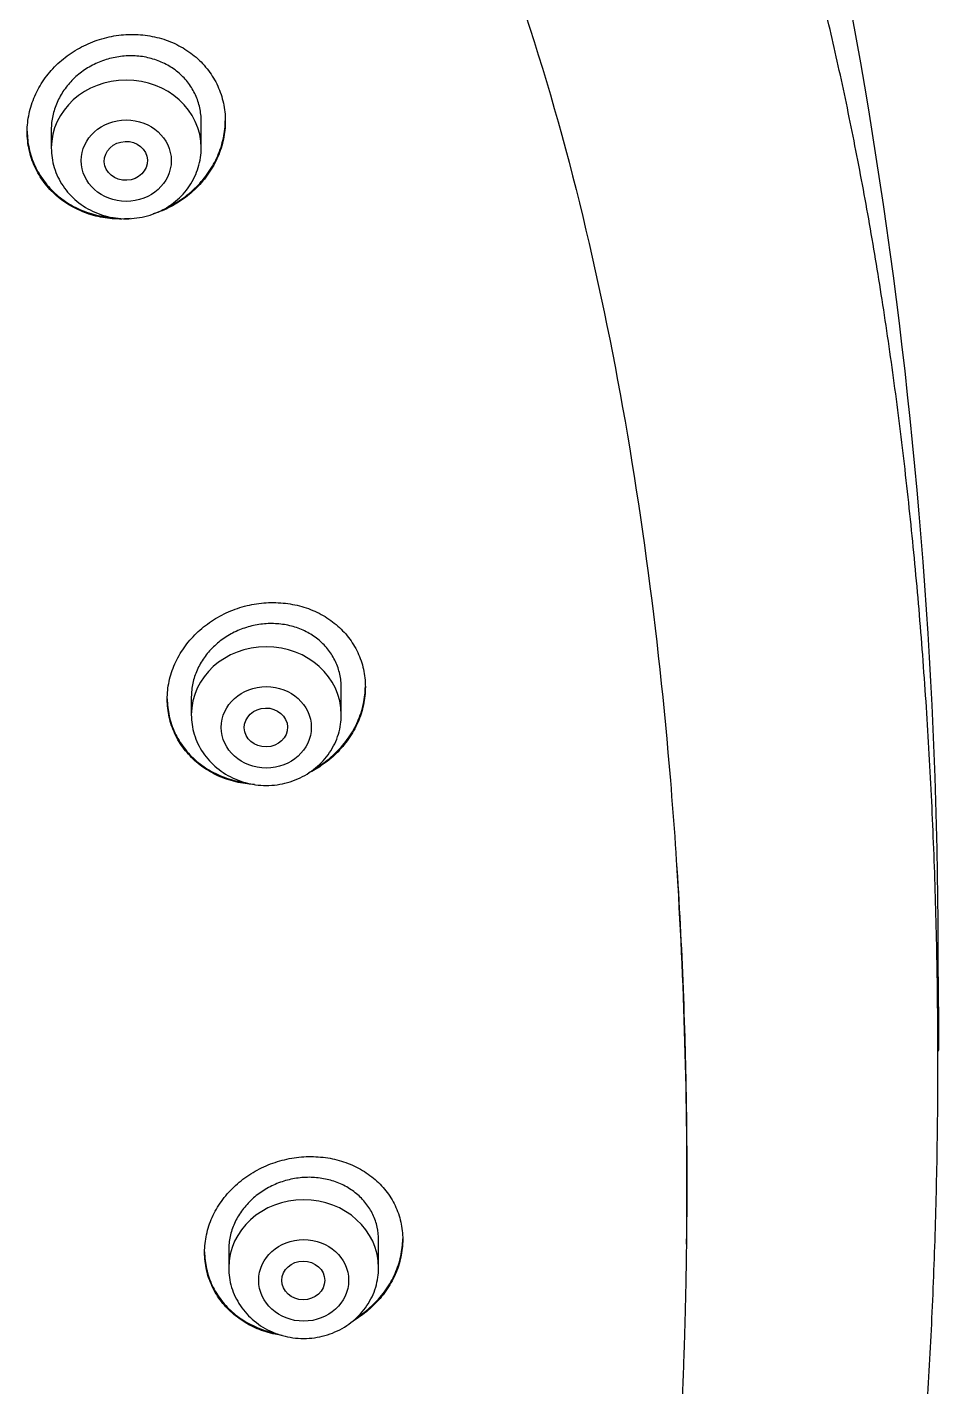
# Model space of a CAD drawing. Header units: millimetres. Extents: x 976 to 9349, y -1578 to 2211.
# Drawn here: x 4602.861 to 4604.563, y 638.925 to 641.465 of the extents above; entities that cross this region are included whole.
import ezdxf

# ---------------------------------------------------------------- set-up
doc = ezdxf.new("R2010")
doc.units = ezdxf.units.MM
doc.layers.add('Wbudowane', color=175, linetype='Continuous')

# ---------------------------------------------------------------- blocks, each defined once
blk = doc.blocks.new('Z$W@#21058')
for p, q in [((23.9837, 139.9491), (23.9837, 139.9987)), ((23.7037, 139.984), (23.7037, 139.9491)), ((24.2452, 138.8905), (24.2452, 138.9411)), ((23.9652, 138.9242), (23.9652, 138.8905)), ((24.035, 137.891), (24.035, 137.8574)), ((24.315, 137.8574), (24.315, 137.9087))]:
    blk.add_line(p, q)
for centre, radius, start, end in [((15.6115, 138.4339), 9.7487, 359.89014, 16.73548), ((15.0757, 138.2665), 10.2855, 359.99685, 0.82854), ((18.3961, 138.0355), 6.9689, 1.89402, 1.89442)]:
    blk.add_arc(centre, radius, start, end)
for centre in [(23.8437, 139.9491), (24.1052, 138.8905), (24.175, 137.8574)]:
    blk.add_ellipse(centre, major_axis=(-0.14, 0), ratio=0.906308, start_param=3.141593, end_param=6.283185)
for centre, major_axis, ratio in [((23.8437, 139.9254), (-0.084, 0), 0.906308), ((23.843, 139.925), (-0.0403, -0.0017), 0.901335), ((24.1052, 138.8668), (-0.084, 0), 0.906308), ((24.1045, 138.8666), (-0.0404, -0.0009), 0.89891), ((24.175, 137.8337), (-0.084, 0), 0.906308), ((24.1742, 137.8337), (-0.0402, 0), 0.898182)]:
    blk.add_ellipse(centre, major_axis=major_axis, ratio=ratio)
for points, degree, knots in [([(24.8134, 135.3152), (24.8299, 135.3488), (24.8577, 135.4079), (24.903, 135.5106), (24.945, 135.6144), (24.9866, 135.7248), (25.0258, 135.8384), (25.0636, 135.9572), (25.0994, 136.0804), (25.1334, 136.2086), (25.1653, 136.3418), (25.1953, 136.4802), (25.2231, 136.6237), (25.2487, 136.7723), (25.272, 136.9262), (25.2928, 137.085), (25.311, 137.2487), (25.3265, 137.4167), (25.3392, 137.5888), (25.349, 137.7642), (25.3557, 137.9422), (25.3594, 138.1219), (25.3599, 138.3023), (25.3573, 138.4825), (25.3515, 138.6614), (25.3427, 138.8381), (25.3309, 139.0118), (25.3162, 139.1817), (25.2988, 139.3474), (25.2787, 139.5084), (25.2561, 139.6644), (25.231, 139.8153), (25.2037, 139.9609), (25.1743, 140.1013), (25.1427, 140.2365), (25.1091, 140.3667), (25.0736, 140.4918), (25.0363, 140.6121), (24.9972, 140.7277), (24.9563, 140.8388), (24.9137, 140.9456), (24.8694, 141.0484), (24.8235, 141.147), (24.7758, 141.2422), (24.7268, 141.3333), (24.6754, 141.422), (24.6237, 141.5056), (24.5683, 141.5886), (24.5347, 141.6362), (24.5147, 141.6635)], 3, [0, 0, 0, 0, 0.015328, 0.032003, 0.04915, 0.066822, 0.085085, 0.103921, 0.123405, 0.143553, 0.164377, 0.185929, 0.208198, 0.231213, 0.254939, 0.279422, 0.304569, 0.330392, 0.35677, 0.383669, 0.410932, 0.438468, 0.466116, 0.493711, 0.521135, 0.548203, 0.574851, 0.600926, 0.626403, 0.651177, 0.675248, 0.698572, 0.721161, 0.742992, 0.764128, 0.784529, 0.804276, 0.823364, 0.841825, 0.859738, 0.877072, 0.893907, 0.910284, 0.926216, 0.941751, 0.956935, 0.971793, 0.986369, 1, 1, 1, 1]), ([(24.1719, 141.0698), (24.3154, 140.8588), (24.5544, 140.3764), (24.7648, 139.595), (24.8577, 138.8851), (24.882, 138.4481), (24.8867, 138.288)], 3, [0, 0, 0, 0, 0.2586389, 0.546251, 0.8338632, 1, 1, 1, 1]), ([(23.6587, 139.9793), (23.6587, 139.9907), (23.6599, 140.002), (23.6635, 140.0187), (23.6649, 140.0242), (23.6685, 140.0352), (23.6705, 140.0407), (23.6775, 140.0566), (23.6832, 140.0668), (23.6933, 140.0813), (23.6969, 140.086), (23.7046, 140.0951), (23.7087, 140.0995), (23.7215, 140.112), (23.7308, 140.1196), (23.7459, 140.1298), (23.7511, 140.1329), (23.7617, 140.1388), (23.7726, 140.1441), (23.7839, 140.1485), (23.7954, 140.1524), (23.8013, 140.1541), (23.8191, 140.1584), (23.8311, 140.1602), (23.8491, 140.1612), (23.8551, 140.1613), (23.8672, 140.1609), (23.8733, 140.1605), (23.891, 140.1582), (23.9026, 140.1557), (23.9194, 140.1503), (23.9249, 140.1482), (23.9357, 140.1435), (23.9409, 140.1409), (23.956, 140.1325), (23.9654, 140.126), (23.9784, 140.1147), (23.9825, 140.1108), (23.9902, 140.1025), (23.9975, 140.0939), (24.0037, 140.0846), (24.0095, 140.075), (24.0122, 140.07), (24.0192, 140.0546), (24.0227, 140.044), (24.0263, 140.0276), (24.0272, 140.0221), (24.0284, 140.0107), (24.0287, 140.0051), (24.0287, 139.9881), (24.0275, 139.9769), (24.024, 139.96), (24.0225, 139.9543), (24.019, 139.9433), (24.0149, 139.9325), (24.0098, 139.922), (24.0041, 139.9117), (24.0009, 139.9067), (23.9908, 139.8919), (23.9832, 139.8828), (23.9705, 139.8702), (23.966, 139.8662), (23.9567, 139.8585), (23.9518, 139.8548), (23.9368, 139.8446), (23.9263, 139.8387), (23.9096, 139.8313), (23.9039, 139.8291), (23.8967, 139.8267), (23.8954, 139.8262), (23.8941, 139.8258)], 3, [0, 0, 0, 0, 0.0442206, 0.0442206, 0.066331, 0.066331, 0.0884413, 0.0884413, 0.1326619, 0.1326619, 0.1547723, 0.1547723, 0.1768826, 0.1768826, 0.2211032, 0.2211032, 0.2432136, 0.2432136, 0.2653239, 0.2874342, 0.2874342, 0.3095445, 0.3095445, 0.3537652, 0.3537652, 0.3758755, 0.3758755, 0.3979858, 0.3979858, 0.4422065, 0.4422065, 0.4643168, 0.4643168, 0.4864271, 0.4864271, 0.5306478, 0.5306478, 0.5527581, 0.5527581, 0.5748684, 0.5969788, 0.5969788, 0.6190891, 0.6190891, 0.6633097, 0.6633097, 0.6854201, 0.6854201, 0.7075304, 0.7075304, 0.751751, 0.751751, 0.7738614, 0.7738614, 0.7959717, 0.818082, 0.818082, 0.8401923, 0.8401923, 0.884413, 0.884413, 0.9065233, 0.9065233, 0.9286336, 0.9286336, 0.9728543, 0.9728543, 0.9949646, 0.9949646, 1, 1, 1, 1]), ([(23.9837, 139.9987), (23.9837, 140.0073), (23.9828, 140.0158), (23.9801, 140.0282), (23.979, 140.0323), (23.9763, 140.0404), (23.9747, 140.0444), (23.9694, 140.0559), (23.9651, 140.0632), (23.9574, 140.0734), (23.9546, 140.0767), (23.9487, 140.083), (23.9456, 140.086), (23.9359, 140.0944), (23.9288, 140.0994), (23.9172, 140.1059), (23.9132, 140.1078), (23.9051, 140.1114), (23.8969, 140.1145), (23.8883, 140.1168), (23.8795, 140.1188), (23.875, 140.1196), (23.8615, 140.1213), (23.8524, 140.1216), (23.8342, 140.1205), (23.825, 140.1191), (23.8071, 140.1148), (23.7985, 140.1119), (23.7858, 140.1063), (23.7816, 140.1043), (23.7735, 140.0998), (23.7697, 140.0975), (23.7583, 140.0898), (23.7513, 140.0841), (23.7382, 140.0713), (23.7325, 140.0645), (23.7249, 140.0535), (23.7225, 140.0498), (23.7182, 140.042), (23.7162, 140.038), (23.7109, 140.0259), (23.7082, 140.0177), (23.7055, 140.005), (23.7049, 140.0007), (23.7039, 139.9921), (23.7037, 139.9879), (23.7037, 139.9836), (23.7037, 139.9836), (23.7037, 139.9836)], 3, [0, 0, 0, 0, 0.062497, 0.062497, 0.093746, 0.093746, 0.124994, 0.124994, 0.187492, 0.187492, 0.21874, 0.21874, 0.249989, 0.249989, 0.312486, 0.312486, 0.343734, 0.343734, 0.374983, 0.406232, 0.406232, 0.43748, 0.43748, 0.499977, 0.499977, 0.562475, 0.562475, 0.624972, 0.624972, 0.65622, 0.65622, 0.687469, 0.687469, 0.749966, 0.749966, 0.812463, 0.812463, 0.843712, 0.843712, 0.87496, 0.87496, 0.937458, 0.937458, 0.968706, 0.968706, 0.999955, 0.999955, 1, 1, 1, 1]), ([(23.9192, 139.8378), (23.9233, 139.8397), (23.9273, 139.8418), (23.9366, 139.8469), (23.9417, 139.8501), (23.9567, 139.8603), (23.966, 139.8679), (23.9832, 139.8849), (23.9908, 139.894), (24.0008, 139.9086), (24.0039, 139.9136), (24.0096, 139.9239), (24.0123, 139.9292), (24.0192, 139.9453), (24.0227, 139.9562), (24.0263, 139.973), (24.0272, 139.9787), (24.0284, 139.9897), (24.0287, 139.9949), (24.0287, 140)], 3, [0, 0, 0, 0, 0.063483, 0.063483, 0.14928, 0.14928, 0.320873, 0.320873, 0.492466, 0.492466, 0.578262, 0.578262, 0.664059, 0.664059, 0.835652, 0.835652, 0.921449, 0.921449, 1, 1, 1, 1]), ([(23.6587, 139.9805), (23.6588, 139.9694), (23.66, 139.9586), (23.6635, 139.9425), (23.665, 139.9371), (23.6685, 139.9264), (23.6706, 139.9212), (23.6776, 139.9058), (23.6834, 139.8962), (23.6935, 139.8826), (23.6972, 139.8782), (23.705, 139.8698), (23.7091, 139.8659), (23.722, 139.8546), (23.7314, 139.8479), (23.7466, 139.8393), (23.7519, 139.8367), (23.7626, 139.8319), (23.7736, 139.8277), (23.785, 139.8246), (23.7966, 139.8219), (23.8025, 139.8209), (23.8121, 139.8196), (23.8156, 139.8193), (23.8192, 139.819)], 3, [0, 0, 0, 0, 0.1336866, 0.1336866, 0.2024423, 0.2024423, 0.2711979, 0.2711979, 0.4087093, 0.4087093, 0.4774649, 0.4774649, 0.5462206, 0.5462206, 0.6837319, 0.6837319, 0.7524876, 0.7524876, 0.8212432, 0.8899989, 0.8899989, 0.9587546, 0.9587546, 1, 1, 1, 1]), ([(23.8513, 139.8172), (23.8491, 139.817), (23.8469, 139.8168), (23.8386, 139.8163), (23.8325, 139.8163), (23.8205, 139.8167), (23.8086, 139.8177), (23.7969, 139.8197), (23.7853, 139.8223), (23.7795, 139.8239), (23.7626, 139.8295), (23.7519, 139.8342), (23.7367, 139.8428), (23.7318, 139.8459), (23.7223, 139.8526), (23.7178, 139.8561), (23.7049, 139.8674), (23.6971, 139.8757), (23.6869, 139.8893), (23.6837, 139.894), (23.6779, 139.9037), (23.6753, 139.9087), (23.6683, 139.9239), (23.6648, 139.9346), (23.6599, 139.9567), (23.6587, 139.9679), (23.6587, 139.9793)], 3, [0, 0, 0, 0, 0.022294, 0.022294, 0.083401, 0.083401, 0.144507, 0.205614, 0.205614, 0.26672, 0.26672, 0.388934, 0.388934, 0.45004, 0.45004, 0.511147, 0.511147, 0.63336, 0.63336, 0.694467, 0.694467, 0.755573, 0.755573, 0.877787, 0.877787, 1, 1, 1, 1]), ([(23.7037, 139.9491), (23.7037, 139.9424), (23.7046, 139.931), (23.7087, 139.9121), (23.7157, 139.8947), (23.7252, 139.8779), (23.7371, 139.8627), (23.7513, 139.8492), (23.7673, 139.8378), (23.785, 139.8286), (23.8039, 139.822), (23.8236, 139.8179), (23.8437, 139.8165), (23.8638, 139.8179), (23.8836, 139.822), (23.9025, 139.8286), (23.9201, 139.8378), (23.9362, 139.8493), (23.9504, 139.8628), (23.9623, 139.878), (23.9719, 139.8948), (23.9787, 139.9123), (23.9828, 139.9312), (23.9837, 139.9425), (23.9837, 139.9491)], 3, [0, 0, 0, 0, 0.043416, 0.088242, 0.133206, 0.178365, 0.223751, 0.269371, 0.315209, 0.361231, 0.407394, 0.453652, 0.499964, 0.546286, 0.592577, 0.638793, 0.684885, 0.730809, 0.776522, 0.822, 0.867242, 0.912272, 0.95714, 1, 1, 1, 1]), ([(23.9202, 138.9193), (23.9202, 138.9305), (23.9215, 138.9417), (23.925, 138.9582), (23.9265, 138.9637), (23.93, 138.9746), (23.9321, 138.98), (23.9391, 138.9958), (23.9449, 139.0059), (23.955, 139.0203), (23.9586, 139.025), (23.9664, 139.034), (23.9705, 139.0384), (23.9833, 139.0508), (23.9926, 139.0583), (24.0078, 139.0684), (24.013, 139.0716), (24.0236, 139.0774), (24.0345, 139.0827), (24.0458, 139.0871), (24.0574, 139.091), (24.0633, 139.0927), (24.0811, 139.097), (24.093, 139.0988), (24.1111, 139.0999), (24.1171, 139.1001), (24.1291, 139.0997), (24.1352, 139.0993), (24.1529, 139.0972), (24.1644, 139.0948), (24.1811, 139.0896), (24.1866, 139.0876), (24.1973, 139.0831), (24.2025, 139.0806), (24.2176, 139.0725), (24.2269, 139.0662), (24.2399, 139.0552), (24.244, 139.0514), (24.2517, 139.0434), (24.259, 139.035), (24.2652, 139.0259), (24.271, 139.0165), (24.2737, 139.0116), (24.2807, 138.9966), (24.2842, 138.9862), (24.2878, 138.9701), (24.2887, 138.9646), (24.2899, 138.9535), (24.2902, 138.9479), (24.2902, 138.9312), (24.2891, 138.92), (24.2855, 138.9033), (24.284, 138.8977), (24.2805, 138.8867), (24.2764, 138.876), (24.2712, 138.8656), (24.2655, 138.8554), (24.2623, 138.8503), (24.2522, 138.8357), (24.2445, 138.8266), (24.2318, 138.814), (24.2273, 138.81), (24.2179, 138.8023), (24.213, 138.7987), (24.2004, 138.7901), (24.1925, 138.7854), (24.1842, 138.7813)], 3, [0, 0, 0, 0, 0.045952, 0.045952, 0.068928, 0.068928, 0.091904, 0.091904, 0.137856, 0.137856, 0.160832, 0.160832, 0.183808, 0.183808, 0.229761, 0.229761, 0.252737, 0.252737, 0.275713, 0.298689, 0.298689, 0.321665, 0.321665, 0.367617, 0.367617, 0.390593, 0.390593, 0.413569, 0.413569, 0.459521, 0.459521, 0.482497, 0.482497, 0.505473, 0.505473, 0.551425, 0.551425, 0.574402, 0.574402, 0.597378, 0.620354, 0.620354, 0.64333, 0.64333, 0.689282, 0.689282, 0.712258, 0.712258, 0.735234, 0.735234, 0.781186, 0.781186, 0.804162, 0.804162, 0.827138, 0.850114, 0.850114, 0.87309, 0.87309, 0.919042, 0.919042, 0.942019, 0.942019, 0.964995, 0.964995, 1, 1, 1, 1]), ([(24.2452, 138.9411), (24.2452, 138.9496), (24.2443, 138.958), (24.2416, 138.9702), (24.2405, 138.9742), (24.2378, 138.9821), (24.2362, 138.986), (24.2309, 138.9974), (24.2266, 139.0045), (24.2189, 139.0144), (24.2161, 139.0177), (24.2102, 139.0238), (24.2071, 139.0267), (24.1974, 139.0349), (24.1903, 139.0397), (24.1788, 139.046), (24.1749, 139.0479), (24.1668, 139.0513), (24.1586, 139.0543), (24.15, 139.0565), (24.1412, 139.0584), (24.1367, 139.0591), (24.1233, 139.0607), (24.1142, 139.0609), (24.1006, 139.0601), (24.096, 139.0596), (24.0869, 139.0582), (24.0824, 139.0573), (24.069, 139.054), (24.0603, 139.0511), (24.0476, 139.0456), (24.0434, 139.0435), (24.0353, 139.0391), (24.0314, 139.0367), (24.0201, 139.0291), (24.013, 139.0234), (23.9999, 139.0107), (23.9941, 139.0039), (23.9865, 138.9931), (23.9841, 138.9893), (23.9798, 138.9817), (23.9778, 138.9777), (23.9725, 138.9657), (23.9698, 138.9575), (23.9671, 138.945), (23.9664, 138.9408), (23.9655, 138.9323), (23.9652, 138.928), (23.9652, 138.9238), (23.9652, 138.9238), (23.9652, 138.9238)], 3, [0, 0, 0, 0, 0.062497, 0.062497, 0.093745, 0.093745, 0.124994, 0.124994, 0.18749, 0.18749, 0.218739, 0.218739, 0.249987, 0.249987, 0.312484, 0.312484, 0.343732, 0.343732, 0.374981, 0.406229, 0.406229, 0.437478, 0.437478, 0.499974, 0.499974, 0.531223, 0.531223, 0.562471, 0.562471, 0.624968, 0.624968, 0.656216, 0.656216, 0.687465, 0.687465, 0.749961, 0.749961, 0.812458, 0.812458, 0.843707, 0.843707, 0.874955, 0.874955, 0.937452, 0.937452, 0.9687, 0.9687, 0.999949, 0.999949, 1, 1, 1, 1]), ([(24.196, 138.7898), (24.2001, 138.7922), (24.2041, 138.7947), (24.2179, 138.8041), (24.2272, 138.8117), (24.2445, 138.8287), (24.2521, 138.8378), (24.2622, 138.8523), (24.2653, 138.8572), (24.2711, 138.8675), (24.2737, 138.8728), (24.2807, 138.8887), (24.2842, 138.8996), (24.2878, 138.9162), (24.2887, 138.9218), (24.2899, 138.9328), (24.2902, 138.938), (24.2902, 138.9433)], 3, [0, 0, 0, 0, 0.0724917, 0.0724917, 0.2591705, 0.2591705, 0.4458493, 0.4458493, 0.5391886, 0.5391886, 0.632528, 0.632528, 0.8192068, 0.8192068, 0.9125462, 0.9125462, 1, 1, 1, 1]), ([(23.9202, 138.9203), (23.9203, 138.9094), (23.9215, 138.8988), (23.925, 138.883), (23.9265, 138.8776), (23.9301, 138.8671), (23.9322, 138.8619), (23.9392, 138.8468), (23.9449, 138.8374), (23.9551, 138.824), (23.9588, 138.8197), (23.9666, 138.8115), (23.9707, 138.8076), (23.9835, 138.7966), (23.9929, 138.7901), (24.0082, 138.7817), (24.0134, 138.7792), (24.0241, 138.7746), (24.035, 138.7705), (24.0464, 138.7675), (24.0563, 138.7653), (24.0605, 138.7646), (24.0648, 138.7639)], 3, [0, 0, 0, 0, 0.1418669, 0.1418669, 0.2151142, 0.2151142, 0.2883615, 0.2883615, 0.4348562, 0.4348562, 0.5081036, 0.5081036, 0.5813509, 0.5813509, 0.7278456, 0.7278456, 0.8010929, 0.8010929, 0.8743403, 0.9475876, 0.9475876, 1, 1, 1, 1]), ([(24.0829, 138.76), (24.0786, 138.7602), (24.0683, 138.7611), (24.0583, 138.7628), (24.0467, 138.7653), (24.0409, 138.7668), (24.024, 138.7722), (24.0134, 138.7767), (23.9983, 138.785), (23.9934, 138.7881), (23.9839, 138.7946), (23.9793, 138.7981), (23.9664, 138.8091), (23.9587, 138.8172), (23.9485, 138.8306), (23.9453, 138.8352), (23.9395, 138.8447), (23.9343, 138.8545), (23.9302, 138.8647), (23.9266, 138.8752), (23.9251, 138.8806), (23.9215, 138.8969), (23.9202, 138.908), (23.9202, 138.9193)], 3, [0, 0, 0, 0, 0.0493021, 0.1172091, 0.1172091, 0.1851161, 0.1851161, 0.3209301, 0.3209301, 0.3888371, 0.3888371, 0.4567441, 0.4567441, 0.5925581, 0.5925581, 0.660465, 0.660465, 0.728372, 0.796279, 0.796279, 0.864186, 0.864186, 1, 1, 1, 1]), ([(23.9652, 138.8905), (23.9652, 138.8838), (23.9662, 138.8724), (23.9703, 138.8535), (23.9772, 138.836), (23.9867, 138.8192), (23.9987, 138.8041), (24.0128, 138.7906), (24.0289, 138.7792), (24.0465, 138.77), (24.0654, 138.7633), (24.0851, 138.7592), (24.1052, 138.7579), (24.1254, 138.7592), (24.1451, 138.7633), (24.164, 138.77), (24.1817, 138.7792), (24.1977, 138.7906), (24.2119, 138.8042), (24.2239, 138.8193), (24.2334, 138.8362), (24.2403, 138.8537), (24.2444, 138.8725), (24.2452, 138.8838), (24.2452, 138.8905)], 3, [0, 0, 0, 0, 0.043416, 0.088242, 0.133206, 0.178365, 0.223751, 0.269371, 0.315209, 0.361231, 0.407394, 0.453652, 0.499964, 0.546286, 0.592577, 0.638793, 0.684885, 0.730809, 0.776522, 0.822, 0.867242, 0.912272, 0.95714, 1, 1, 1, 1]), ([(24.8902, 137.9014), (24.8929, 138.125), (24.8874, 138.3488), (24.8742, 138.5723), (24.8734, 138.5856), (24.8726, 138.5989), (24.8718, 138.6122)], 3, [0, 0, 0, 0, 0.965316, 0.965316, 0.965316, 1, 1, 1, 1]), ([(24.8867, 138.288), (24.8909, 138.1423), (24.8922, 137.9962), (24.8907, 137.85), (24.8865, 137.7042), (24.8794, 137.5592), (24.8695, 137.3578), (24.8445, 137.0323), (24.8045, 136.7139), (24.7485, 136.4074), (24.6748, 136.1165), (24.6437, 136.0068)], 5, [0, 0, 0, 0, 0, 0, 0.388761, 0.388761, 0.388761, 0.388761, 0.388761, 0.764037, 1, 1, 1, 1, 1, 1]), ([(23.99, 137.8861), (23.99, 137.8972), (23.9912, 137.9082), (23.9948, 137.9246), (23.9963, 137.93), (23.9998, 137.9408), (24.0019, 137.9462), (24.0089, 137.9618), (24.0147, 137.9718), (24.0248, 137.9861), (24.0285, 137.9907), (24.0363, 137.9997), (24.0404, 138.004), (24.0532, 138.0163), (24.0626, 138.0238), (24.0778, 138.0338), (24.083, 138.0369), (24.0937, 138.0427), (24.1046, 138.048), (24.1159, 138.0523), (24.1275, 138.0562), (24.1334, 138.0578), (24.1512, 138.0621), (24.1632, 138.0639), (24.1812, 138.065), (24.1872, 138.0651), (24.1993, 138.0648), (24.2053, 138.0644), (24.2229, 138.0624), (24.2344, 138.06), (24.2511, 138.0549), (24.2567, 138.0529), (24.2673, 138.0485), (24.2725, 138.0461), (24.2875, 138.0381), (24.2968, 138.0319), (24.3098, 138.0212), (24.3139, 138.0174), (24.3215, 138.0095), (24.3288, 138.0013), (24.335, 137.9924), (24.3408, 137.9832), (24.3434, 137.9783), (24.3504, 137.9636), (24.354, 137.9534), (24.3576, 137.9375), (24.3585, 137.9321), (24.3597, 137.9211), (24.36, 137.9156), (24.36, 137.8991), (24.3588, 137.888), (24.3552, 137.8715), (24.3537, 137.8659), (24.3502, 137.8551), (24.3461, 137.8445), (24.3409, 137.8342), (24.3352, 137.824), (24.332, 137.819), (24.3218, 137.8045), (24.3142, 137.7955), (24.3014, 137.783), (24.2969, 137.779), (24.2875, 137.7713), (24.2826, 137.7677), (24.274, 137.7619), (24.2703, 137.7596), (24.2666, 137.7574)], 3, [0, 0, 0, 0, 0.04682, 0.04682, 0.07023, 0.07023, 0.09364, 0.09364, 0.140461, 0.140461, 0.163871, 0.163871, 0.187281, 0.187281, 0.234101, 0.234101, 0.257511, 0.257511, 0.280921, 0.304331, 0.304331, 0.327742, 0.327742, 0.374562, 0.374562, 0.397972, 0.397972, 0.421382, 0.421382, 0.468202, 0.468202, 0.491612, 0.491612, 0.515022, 0.515022, 0.561843, 0.561843, 0.585253, 0.585253, 0.608663, 0.632073, 0.632073, 0.655483, 0.655483, 0.702303, 0.702303, 0.725713, 0.725713, 0.749124, 0.749124, 0.795944, 0.795944, 0.819354, 0.819354, 0.842764, 0.866174, 0.866174, 0.889584, 0.889584, 0.936404, 0.936404, 0.959815, 0.959815, 0.983225, 0.983225, 1, 1, 1, 1]), ([(24.315, 137.9087), (24.315, 137.9171), (24.3141, 137.9253), (24.3114, 137.9373), (24.3103, 137.9413), (24.3076, 137.9491), (24.306, 137.953), (24.3007, 137.9641), (24.2964, 137.9711), (24.2887, 137.9809), (24.2859, 137.9841), (24.2801, 137.9901), (24.277, 137.9929), (24.2673, 138.001), (24.2602, 138.0057), (24.2487, 138.0119), (24.2448, 138.0137), (24.2367, 138.0171), (24.2285, 138.02), (24.22, 138.0222), (24.2112, 138.024), (24.2068, 138.0247), (24.1933, 138.0263), (24.1843, 138.0265), (24.1707, 138.0257), (24.1661, 138.0252), (24.157, 138.0238), (24.1524, 138.0229), (24.139, 138.0197), (24.1303, 138.0168), (24.1176, 138.0113), (24.1134, 138.0093), (24.1053, 138.0049), (24.1014, 138.0025), (24.09, 137.995), (24.0829, 137.9894), (24.0698, 137.9768), (24.064, 137.97), (24.0563, 137.9593), (24.0539, 137.9556), (24.0496, 137.948), (24.0476, 137.9441), (24.0422, 137.9322), (24.0396, 137.9241), (24.0368, 137.9117), (24.0362, 137.9075), (24.0352, 137.899), (24.035, 137.8949), (24.035, 137.8907), (24.035, 137.8907), (24.035, 137.8906)], 3, [0, 0, 0, 0, 0.062493, 0.062493, 0.093739, 0.093739, 0.124986, 0.124986, 0.187479, 0.187479, 0.218725, 0.218725, 0.249972, 0.249972, 0.312465, 0.312465, 0.343711, 0.343711, 0.374958, 0.406204, 0.406204, 0.437451, 0.437451, 0.499944, 0.499944, 0.53119, 0.53119, 0.562437, 0.562437, 0.62493, 0.62493, 0.656176, 0.656176, 0.687423, 0.687423, 0.749916, 0.749916, 0.812409, 0.812409, 0.843655, 0.843655, 0.874902, 0.874902, 0.937395, 0.937395, 0.968641, 0.968641, 0.999888, 0.999888, 1, 1, 1, 1]), ([(24.2746, 137.7645), (24.2756, 137.7652), (24.2765, 137.7658), (24.2875, 137.7732), (24.2968, 137.7807), (24.3098, 137.7933), (24.3139, 137.7977), (24.3215, 137.8067), (24.3288, 137.816), (24.335, 137.8259), (24.3408, 137.836), (24.3434, 137.8413), (24.3504, 137.8571), (24.354, 137.8679), (24.3576, 137.8843), (24.3585, 137.8899), (24.3597, 137.9007), (24.36, 137.9059), (24.36, 137.9111)], 3, [0, 0, 0, 0, 0.018611, 0.018611, 0.21609, 0.21609, 0.314829, 0.314829, 0.413569, 0.512308, 0.512308, 0.611048, 0.611048, 0.808526, 0.808526, 0.907266, 0.907266, 1, 1, 1, 1]), ([(23.99, 137.8871), (23.9901, 137.8763), (23.9913, 137.8658), (23.9948, 137.8502), (23.9963, 137.8449), (23.9998, 137.8345), (24.0019, 137.8294), (24.0089, 137.8145), (24.0147, 137.8052), (24.0248, 137.7921), (24.0285, 137.7878), (24.0363, 137.7797), (24.0404, 137.7759), (24.0532, 137.7651), (24.0626, 137.7587), (24.0778, 137.7504), (24.083, 137.7479), (24.0937, 137.7434), (24.1045, 137.7395), (24.1158, 137.7365), (24.1215, 137.7353)], 3, [0, 0, 0, 0, 0.149826, 0.149826, 0.227205, 0.227205, 0.304585, 0.304585, 0.459344, 0.459344, 0.536724, 0.536724, 0.614103, 0.614103, 0.768862, 0.768862, 0.846242, 0.846242, 0.923622, 1, 1, 1, 1]), ([(24.135, 137.7308), (24.1306, 137.7314), (24.1263, 137.7321), (24.1162, 137.7343), (24.1104, 137.7358), (24.0936, 137.741), (24.083, 137.7455), (24.0679, 137.7537), (24.063, 137.7566), (24.0535, 137.7631), (24.049, 137.7665), (24.0361, 137.7773), (24.0284, 137.7853), (24.0182, 137.7985), (24.015, 137.8031), (24.0093, 137.8124), (24.004, 137.8221), (23.9999, 137.8322), (23.9964, 137.8425), (23.9948, 137.8478), (23.9912, 137.864), (23.99, 137.8749), (23.99, 137.8861)], 3, [0, 0, 0, 0, 0.054217, 0.054217, 0.12697, 0.12697, 0.272475, 0.272475, 0.345227, 0.345227, 0.41798, 0.41798, 0.563485, 0.563485, 0.636237, 0.636237, 0.70899, 0.781742, 0.781742, 0.854495, 0.854495, 1, 1, 1, 1]), ([(24.035, 137.8574), (24.035, 137.8507), (24.0359, 137.8394), (24.04, 137.8204), (24.0469, 137.803), (24.0565, 137.7862), (24.0684, 137.771), (24.0826, 137.7575), (24.0986, 137.7461), (24.1163, 137.7369), (24.1352, 137.7303), (24.1549, 137.7262), (24.175, 137.7248), (24.1951, 137.7262), (24.2148, 137.7303), (24.2337, 137.7369), (24.2514, 137.7461), (24.2675, 137.7576), (24.2817, 137.7711), (24.2936, 137.7863), (24.3031, 137.8031), (24.31, 137.8206), (24.3141, 137.8395), (24.315, 137.8508), (24.315, 137.8574)], 3, [0, 0, 0, 0, 0.043416, 0.088242, 0.133206, 0.178365, 0.223751, 0.269371, 0.315209, 0.361231, 0.407394, 0.453652, 0.499964, 0.546286, 0.592577, 0.638793, 0.684885, 0.730809, 0.776522, 0.822, 0.867242, 0.912272, 0.95714, 1, 1, 1, 1])]:
    blk.add_open_spline(points, degree=degree, knots=knots)
blk.add_open_spline([(25.3595, 138.2617), (25.3603, 138.2624), (25.3609, 138.2632), (25.3611, 138.2641), (25.3612, 138.265), (25.3612, 138.2659)], degree=5)

msp = doc.modelspace()

# ---------------------------------------------------------------- block references
at = {"layer": 'Wbudowane'}
msp.add_blockref('Z$W@#21058', (4579.2023, 501.2904), dxfattribs=at)

doc.saveas('drawing.dxf')
